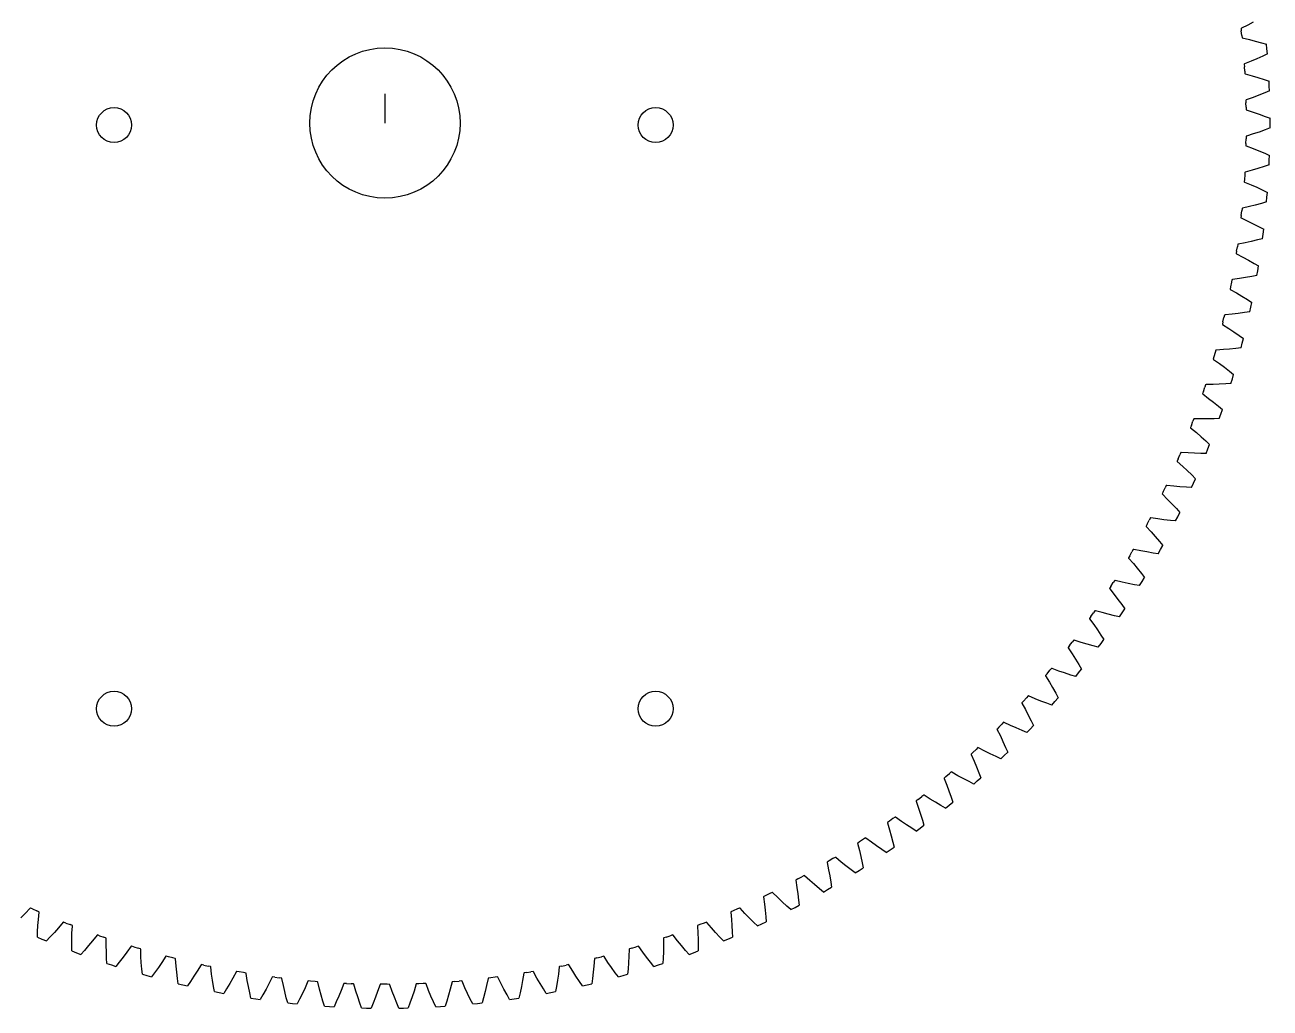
# Model space of a CAD drawing. Header units: millimetres. Extents: x 5 to 262, y 3 to 260.
# Drawn here: x 155 to 261.9, y 30.6 to 115 of the extents above; entities that cross this region are included whole.
import ezdxf

# ---------------------------------------------------------------- set-up
doc = ezdxf.new("R2010")
doc.units = ezdxf.units.MM
doc.layers.get('0').update_dxf_attribs({"lineweight": 25, "true_color": 0xffffff})
doc.layers.add('Interior', color=1, linetype='Continuous', lineweight=25, true_color=0xff0000)

msp = doc.modelspace()

# ---------------------------------------------------------------- linework, layer by layer
for p, q in [((259.47, 114.75), (259.44, 114.72)), ((259.44, 114.72), (259.46, 114.51)), ((259.5, 114.12), (259.46, 114.51)), ((260.02, 115), (259.47, 114.75)), ((260.49, 115.24), (260.02, 115)), ((259.5, 114.12), (259.52, 113.92)), ((259.52, 113.92), (259.53, 113.9)), ((259.53, 113.9), (260.15, 113.76)), ((260.15, 113.76), (260.66, 113.63)), ((260.66, 113.63), (261.2, 113.48)), ((261.2, 113.48), (261.63, 113.35)), ((261.66, 112.95), (261.63, 113.35)), ((261.3, 112.34), (260.79, 112.11)), ((261.7, 112.54), (261.3, 112.34)), ((261.7, 112.54), (261.66, 112.95)), ((259.74, 111.66), (259.71, 111.64)), ((259.71, 111.64), (259.72, 111.42)), ((259.75, 111.04), (259.72, 111.42)), ((260.31, 111.89), (259.74, 111.66)), ((260.79, 112.11), (260.31, 111.89)), ((259.75, 111.04), (259.76, 110.83)), ((259.76, 110.83), (259.78, 110.81)), ((259.78, 110.81), (260.39, 110.64)), ((260.39, 110.64), (260.89, 110.49)), ((260.89, 110.49), (261.42, 110.32)), ((261.42, 110.32), (261.85, 110.18)), ((261.86, 109.77), (261.85, 110.18)), ((185.93, 109.09), (185.93, 106.59)), ((261.47, 109.18), (260.96, 108.97)), ((261.88, 109.36), (261.47, 109.18)), ((261.88, 109.36), (261.86, 109.77)), ((259.89, 108.57), (259.86, 108.54)), ((259.86, 108.54), (259.86, 108.33)), ((259.87, 107.94), (259.86, 108.33)), ((260.47, 108.78), (259.89, 108.57)), ((260.96, 108.97), (260.47, 108.78)), ((259.87, 107.94), (259.87, 107.74)), ((259.87, 107.74), (259.89, 107.72)), ((259.89, 107.72), (260.49, 107.52)), ((260.49, 107.52), (260.99, 107.35)), ((260.99, 107.35), (261.51, 107.16)), ((261.51, 107.16), (261.93, 107)), ((261.93, 106.59), (261.93, 107)), ((261.51, 106.02), (260.99, 105.82)), ((261.93, 106.18), (261.51, 106.02)), ((261.93, 106.18), (261.93, 106.59)), ((259.86, 104.84), (259.85, 104.64)), ((259.86, 104.84), (259.87, 105.23)), ((259.88, 105.45), (259.87, 105.23)), ((259.91, 105.47), (259.88, 105.45)), ((260.49, 105.65), (259.91, 105.47)), ((260.99, 105.82), (260.49, 105.65)), ((259.85, 104.64), (259.87, 104.62)), ((259.87, 104.62), (260.47, 104.4)), ((260.47, 104.4), (260.96, 104.21)), ((260.96, 104.21), (261.47, 103.99)), ((261.47, 103.99), (261.88, 103.81)), ((261.86, 103.4), (261.88, 103.81)), ((260.89, 102.68), (260.39, 102.53)), ((261.42, 102.85), (260.89, 102.68)), ((261.85, 102.99), (261.42, 102.85)), ((261.85, 102.99), (261.86, 103.4)), ((259.72, 101.75), (259.71, 101.55)), ((259.75, 102.14), (259.72, 101.75)), ((259.76, 102.35), (259.75, 102.14)), ((259.8, 102.37), (259.76, 102.35)), ((260.39, 102.53), (259.8, 102.37)), ((259.71, 101.55), (259.72, 101.52)), ((259.72, 101.52), (260.31, 101.28)), ((260.31, 101.28), (260.79, 101.07)), ((260.79, 101.07), (261.3, 100.83)), ((261.3, 100.83), (261.7, 100.63)), ((261.66, 100.23), (261.7, 100.63)), ((260.66, 99.55), (260.15, 99.42)), ((261.2, 99.69), (260.66, 99.55)), ((261.63, 99.82), (261.2, 99.69)), ((261.63, 99.82), (261.66, 100.23)), ((259.46, 98.66), (259.43, 98.46)), ((259.43, 98.46), (259.45, 98.44)), ((259.45, 98.44), (260.02, 98.17)), ((259.46, 98.66), (259.5, 99.05)), ((259.52, 99.26), (259.5, 99.05)), ((259.56, 99.28), (259.52, 99.26)), ((260.15, 99.42), (259.56, 99.28)), ((260.02, 98.17), (260.49, 97.94)), ((260.49, 97.94), (260.99, 97.68)), ((260.99, 97.68), (261.38, 97.47)), ((261.33, 97.06), (261.38, 97.47)), ((259.79, 96.31), (259.19, 96.2)), ((260.3, 96.42), (259.79, 96.31)), ((260.84, 96.55), (260.3, 96.42)), ((261.28, 96.66), (260.84, 96.55)), ((261.28, 96.66), (261.33, 97.06)), ((259.06, 95.59), (259.03, 95.39)), ((259.03, 95.39), (259.04, 95.37)), ((259.04, 95.37), (259.6, 95.07)), ((259.06, 95.59), (259.12, 95.97)), ((259.15, 96.19), (259.12, 95.97)), ((259.19, 96.2), (259.15, 96.19)), ((259.6, 95.07), (260.07, 94.82)), ((260.07, 94.82), (260.55, 94.54)), ((260.55, 94.54), (260.93, 94.32)), ((260.87, 93.91), (260.93, 94.32)), ((258.65, 93.13), (258.61, 92.92)), ((258.69, 93.15), (258.65, 93.13)), ((259.29, 93.23), (258.69, 93.15)), ((259.81, 93.32), (259.29, 93.23)), ((260.36, 93.42), (259.81, 93.32)), ((260.8, 93.51), (260.36, 93.42)), ((260.8, 93.51), (260.87, 93.91)), ((258.53, 92.54), (258.49, 92.34)), ((258.49, 92.34), (258.51, 92.31)), ((258.51, 92.31), (259.06, 92)), ((258.61, 92.92), (258.53, 92.54)), ((259.06, 92), (259.51, 91.73)), ((259.51, 91.73), (259.98, 91.43)), ((259.98, 91.43), (260.35, 91.19)), ((260.27, 90.79), (260.35, 91.19)), ((257.88, 89.51), (257.97, 89.89)), ((258.02, 90.1), (257.97, 89.89)), ((258.06, 90.11), (258.02, 90.1)), ((258.67, 90.17), (258.06, 90.11)), ((259.19, 90.23), (258.67, 90.17)), ((259.74, 90.31), (259.19, 90.23)), ((260.18, 90.38), (259.74, 90.31)), ((260.18, 90.38), (260.27, 90.79)), ((257.88, 89.51), (257.83, 89.31)), ((257.83, 89.31), (257.85, 89.29)), ((257.85, 89.29), (258.38, 88.95)), ((258.38, 88.95), (258.82, 88.66)), ((258.82, 88.66), (259.28, 88.34)), ((259.28, 88.34), (259.64, 88.08)), ((259.44, 87.29), (259.54, 87.69)), ((259.54, 87.69), (259.64, 88.08)), ((257.21, 86.89), (257.1, 86.51)), ((257.27, 87.09), (257.21, 86.89)), ((257.31, 87.1), (257.27, 87.09)), ((257.92, 87.14), (257.31, 87.1)), ((258.44, 87.18), (257.92, 87.14)), ((259, 87.24), (258.44, 87.18)), ((259.44, 87.29), (259, 87.24)), ((257.1, 86.51), (257.05, 86.32)), ((257.05, 86.32), (257.06, 86.29)), ((257.06, 86.29), (257.58, 85.93)), ((257.58, 85.93), (258.01, 85.62)), ((258.01, 85.62), (258.45, 85.29)), ((258.45, 85.29), (258.8, 85.01)), ((258.57, 84.23), (258.69, 84.62)), ((258.69, 84.62), (258.8, 85.01)), ((256.2, 83.55), (256.14, 83.36)), ((256.2, 83.55), (256.32, 83.92)), ((256.39, 84.12), (256.32, 83.92)), ((256.43, 84.13), (256.39, 84.12)), ((257.04, 84.14), (256.43, 84.13)), ((257.57, 84.16), (257.04, 84.14)), ((258.12, 84.19), (257.57, 84.16)), ((258.57, 84.23), (258.12, 84.19)), ((256.14, 83.36), (256.15, 83.33)), ((256.15, 83.33), (256.65, 82.95)), ((256.65, 82.95), (257.07, 82.62)), ((257.07, 82.62), (257.5, 82.27)), ((257.5, 82.27), (257.84, 81.98)), ((257.57, 81.21), (257.7, 81.59)), ((257.7, 81.59), (257.84, 81.98)), ((255.17, 80.63), (255.1, 80.44)), ((255.1, 80.44), (255.11, 80.41)), ((255.11, 80.41), (255.6, 80.01)), ((255.17, 80.63), (255.31, 80.99)), ((255.39, 81.19), (255.31, 80.99)), ((255.43, 81.2), (255.39, 81.19)), ((256.04, 81.18), (255.43, 81.2)), ((256.56, 81.18), (256.04, 81.18)), ((257.12, 81.19), (256.56, 81.18)), ((257.57, 81.21), (257.12, 81.19)), ((255.6, 80.01), (256, 79.66)), ((256, 79.66), (256.42, 79.29)), ((256.42, 79.29), (256.74, 78.99)), ((254.03, 77.75), (254.18, 78.11)), ((254.26, 78.31), (254.18, 78.11)), ((254.3, 78.31), (254.26, 78.31)), ((254.91, 78.27), (254.3, 78.31)), ((255.44, 78.25), (254.91, 78.27)), ((255.99, 78.23), (255.44, 78.25)), ((256.44, 78.23), (255.99, 78.23)), ((256.44, 78.23), (256.59, 78.61)), ((256.59, 78.61), (256.74, 78.99)), ((254.03, 77.75), (253.95, 77.56)), ((253.95, 77.56), (253.95, 77.54)), ((253.95, 77.54), (254.43, 77.11)), ((254.43, 77.11), (254.81, 76.75)), ((254.81, 76.75), (255.21, 76.37)), ((255.21, 76.37), (255.53, 76.05)), ((255.36, 75.67), (255.53, 76.05)), ((252.76, 74.93), (252.67, 74.74)), ((252.76, 74.93), (252.92, 75.27)), ((253.02, 75.47), (252.92, 75.27)), ((253.06, 75.47), (253.02, 75.47)), ((253.67, 75.41), (253.06, 75.47)), ((254.19, 75.36), (253.67, 75.41)), ((254.75, 75.32), (254.19, 75.36)), ((255.19, 75.3), (254.75, 75.32)), ((255.19, 75.3), (255.36, 75.67)), ((252.67, 74.74), (252.68, 74.71)), ((252.68, 74.71), (253.13, 74.27)), ((253.13, 74.27), (253.5, 73.9)), ((253.5, 73.9), (253.88, 73.49)), ((253.82, 72.43), (254, 72.79)), ((253.88, 73.49), (254.19, 73.16)), ((254, 72.79), (254.19, 73.16)), ((251.38, 72.15), (251.28, 71.97)), ((251.28, 71.97), (251.28, 71.95)), ((251.28, 71.95), (251.72, 71.48)), ((251.38, 72.15), (251.55, 72.5)), ((251.66, 72.69), (251.55, 72.5)), ((251.7, 72.69), (251.66, 72.69)), ((252.3, 72.6), (251.7, 72.69)), ((252.82, 72.53), (252.3, 72.6)), ((253.38, 72.47), (252.82, 72.53)), ((253.82, 72.43), (253.38, 72.47)), ((251.72, 71.48), (252.07, 71.09)), ((252.07, 71.09), (252.44, 70.67)), ((252.44, 70.67), (252.73, 70.33)), ((249.88, 69.44), (250.07, 69.78)), ((250.18, 69.96), (250.07, 69.78)), ((250.22, 69.97), (250.18, 69.96)), ((250.82, 69.85), (250.22, 69.97)), ((251.34, 69.76), (250.82, 69.85)), ((251.89, 69.67), (251.34, 69.76)), ((252.33, 69.61), (251.89, 69.67)), ((252.33, 69.61), (252.53, 69.97)), ((252.53, 69.97), (252.73, 70.33)), ((249.88, 69.44), (249.77, 69.27)), ((249.77, 69.27), (249.78, 69.24)), ((249.78, 69.24), (250.19, 68.76)), ((250.19, 68.76), (250.53, 68.36)), ((250.53, 68.36), (250.88, 67.92)), ((250.88, 67.92), (251.15, 67.57)), ((250.94, 67.22), (251.15, 67.57)), ((248.26, 66.8), (248.15, 66.63)), ((248.15, 66.63), (248.16, 66.6)), ((248.16, 66.6), (248.55, 66.1)), ((248.26, 66.8), (248.47, 67.13)), ((248.59, 67.31), (248.47, 67.13)), ((248.63, 67.31), (248.59, 67.31)), ((249.22, 67.16), (248.63, 67.31)), ((249.74, 67.05), (249.22, 67.16)), ((250.28, 66.94), (249.74, 67.05)), ((250.73, 66.87), (250.28, 66.94)), ((250.73, 66.87), (250.94, 67.22)), ((248.55, 66.1), (248.87, 65.68)), ((248.87, 65.68), (249.2, 65.24)), ((249.2, 65.24), (249.46, 64.87)), ((246.54, 64.22), (246.43, 64.06)), ((246.54, 64.22), (246.76, 64.54)), ((246.89, 64.72), (246.76, 64.54)), ((246.93, 64.71), (246.89, 64.72)), ((247.52, 64.55), (246.93, 64.71)), ((248.03, 64.41), (247.52, 64.55)), ((248.57, 64.28), (248.03, 64.41)), ((249, 64.19), (248.57, 64.28)), ((249, 64.19), (249.23, 64.53)), ((249.23, 64.53), (249.46, 64.87)), ((246.43, 64.06), (246.43, 64.03)), ((246.43, 64.03), (246.8, 63.52)), ((246.8, 63.52), (247.1, 63.08)), ((247.1, 63.08), (247.41, 62.62)), ((244.72, 61.72), (244.95, 62.03)), ((245.08, 62.2), (244.95, 62.03)), ((245.12, 62.2), (245.08, 62.2)), ((245.7, 62), (245.12, 62.2)), ((247.41, 62.62), (247.66, 62.25)), ((247.42, 61.91), (247.66, 62.25)), ((244.72, 61.72), (244.59, 61.56)), ((244.59, 61.56), (244.59, 61.53)), ((244.59, 61.53), (244.94, 61)), ((244.94, 61), (245.23, 60.56)), ((246.21, 61.85), (245.7, 62)), ((246.74, 61.7), (246.21, 61.85)), ((247.17, 61.58), (246.74, 61.7)), ((247.17, 61.58), (247.42, 61.91)), ((245.23, 60.56), (245.52, 60.09)), ((245.52, 60.09), (245.74, 59.7)), ((242.66, 59.14), (242.65, 59.12)), ((242.65, 59.12), (242.98, 58.57)), ((242.79, 59.3), (242.66, 59.14)), ((242.79, 59.3), (243.03, 59.6)), ((243.17, 59.76), (243.03, 59.6)), ((243.21, 59.76), (243.17, 59.76)), ((243.78, 59.54), (243.21, 59.76)), ((244.28, 59.37), (243.78, 59.54)), ((244.81, 59.19), (244.28, 59.37)), ((245.24, 59.06), (244.81, 59.19)), ((245.24, 59.06), (245.49, 59.38)), ((245.49, 59.38), (245.74, 59.7)), ((242.98, 58.57), (243.25, 58.12)), ((243.25, 58.12), (243.52, 57.63)), ((240.76, 56.96), (240.62, 56.81)), ((240.62, 56.81), (240.62, 56.78)), ((240.62, 56.78), (240.92, 56.23)), ((241.02, 57.25), (240.76, 56.96)), ((241.16, 57.41), (241.02, 57.25)), ((241.2, 57.4), (241.16, 57.41)), ((241.76, 57.16), (241.2, 57.4)), ((242.25, 56.96), (241.76, 57.16)), ((242.77, 56.77), (242.25, 56.96)), ((243.19, 56.62), (242.77, 56.77)), ((243.19, 56.62), (243.46, 56.93)), ((243.46, 56.93), (243.73, 57.24)), ((243.52, 57.63), (243.73, 57.24)), ((240.92, 56.23), (241.17, 55.76)), ((241.17, 55.76), (241.42, 55.26)), ((238.49, 54.56), (238.48, 54.54)), ((238.48, 54.54), (238.77, 53.97)), ((238.63, 54.71), (238.49, 54.56)), ((238.9, 54.98), (238.63, 54.71)), ((239.05, 55.14), (238.9, 54.98)), ((239.09, 55.13), (239.05, 55.14)), ((239.64, 54.86), (239.09, 55.13)), ((240.12, 54.65), (239.64, 54.86)), ((240.64, 54.43), (240.12, 54.65)), ((241.05, 54.26), (241.33, 54.56)), ((241.33, 54.56), (241.61, 54.86)), ((241.42, 55.26), (241.61, 54.86)), ((238.77, 53.97), (238.99, 53.49)), ((238.99, 53.49), (239.22, 52.98)), ((241.05, 54.26), (240.64, 54.43)), ((236.41, 52.55), (236.26, 52.41)), ((236.26, 52.41), (236.26, 52.38)), ((236.41, 52.55), (236.69, 52.81)), ((236.85, 52.96), (236.69, 52.81)), ((236.89, 52.95), (236.85, 52.96)), ((237.43, 52.66), (236.89, 52.95)), ((237.9, 52.42), (237.43, 52.66)), ((238.4, 52.19), (237.9, 52.42)), ((239.1, 52.29), (239.4, 52.57)), ((239.22, 52.98), (239.4, 52.57)), ((236.26, 52.38), (236.52, 51.8)), ((236.52, 51.8), (236.72, 51.32)), ((238.81, 52), (238.4, 52.19)), ((238.81, 52), (239.1, 52.29)), ((233.95, 50.35), (233.94, 50.32)), ((233.94, 50.32), (234.18, 49.73)), ((234.1, 50.48), (233.95, 50.35)), ((234.1, 50.48), (234.4, 50.73)), ((234.56, 50.87), (234.4, 50.73)), ((234.6, 50.86), (234.56, 50.87)), ((235.13, 50.55), (234.6, 50.86)), ((235.59, 50.3), (235.13, 50.55)), ((236.08, 50.04), (235.59, 50.3)), ((236.72, 51.32), (236.93, 50.8)), ((236.78, 50.11), (237.09, 50.38)), ((236.93, 50.8), (237.09, 50.38)), ((234.18, 49.73), (234.36, 49.24)), ((234.36, 49.24), (234.55, 48.71)), ((236.48, 49.83), (236.08, 50.04)), ((236.48, 49.83), (236.78, 50.11)), ((231.71, 48.51), (231.55, 48.39)), ((231.55, 48.39), (231.55, 48.36)), ((231.55, 48.36), (231.75, 47.76)), ((231.71, 48.51), (232.02, 48.75)), ((232.19, 48.88), (232.02, 48.75)), ((232.22, 48.87), (232.19, 48.88)), ((232.74, 48.54), (232.22, 48.87)), ((233.19, 48.27), (232.74, 48.54)), ((233.67, 47.99), (233.19, 48.27)), ((234.37, 48.03), (234.69, 48.29)), ((234.55, 48.71), (234.69, 48.29)), ((231.75, 47.76), (231.92, 47.26)), ((231.92, 47.26), (232.08, 46.73)), ((234.06, 47.77), (233.67, 47.99)), ((234.06, 47.77), (234.37, 48.03)), ((229.24, 46.65), (229.07, 46.53)), ((229.07, 46.53), (229.07, 46.5)), ((229.07, 46.5), (229.25, 45.89)), ((229.55, 46.87), (229.24, 46.65)), ((229.73, 47), (229.55, 46.87)), ((229.77, 46.98), (229.73, 47)), ((230.27, 46.63), (229.77, 46.98)), ((230.7, 46.34), (230.27, 46.63)), ((231.17, 46.04), (230.7, 46.34)), ((231.55, 45.8), (231.17, 46.04)), ((231.55, 45.8), (231.88, 46.05)), ((231.88, 46.05), (232.21, 46.3)), ((232.08, 46.73), (232.21, 46.3)), ((227.01, 45.1), (226.69, 44.88)), ((227.2, 45.22), (227.01, 45.1)), ((227.23, 45.2), (227.2, 45.22)), ((227.72, 44.83), (227.23, 45.2)), ((229.25, 45.89), (229.39, 45.39)), ((229.39, 45.39), (229.54, 44.85)), ((226.52, 44.77), (226.51, 44.75)), ((226.51, 44.75), (226.67, 44.13)), ((226.69, 44.88), (226.52, 44.77)), ((226.67, 44.13), (226.79, 43.62)), ((228.14, 44.52), (227.72, 44.83)), ((228.6, 44.2), (228.14, 44.52)), ((228.97, 43.95), (228.6, 44.2)), ((228.97, 43.95), (229.3, 44.18)), ((229.3, 44.18), (229.64, 44.41)), ((229.54, 44.85), (229.64, 44.41)), ((223.9, 43.13), (223.89, 43.1)), ((223.89, 43.1), (224.02, 42.48)), ((224.07, 43.23), (223.9, 43.13)), ((224.4, 43.43), (224.07, 43.23)), ((224.59, 43.54), (224.4, 43.43)), ((224.63, 43.52), (224.59, 43.54)), ((225.09, 43.13), (224.63, 43.52)), ((225.51, 42.8), (225.09, 43.13)), ((225.95, 42.46), (225.51, 42.8)), ((226.79, 43.62), (226.91, 43.08)), ((226.91, 43.08), (227, 42.64)), ((221.39, 41.69), (221.73, 41.88)), ((221.92, 41.98), (221.73, 41.88)), ((221.95, 41.96), (221.92, 41.98)), ((222.4, 41.55), (221.95, 41.96)), ((224.02, 42.48), (224.12, 41.96)), ((224.12, 41.96), (224.22, 41.42)), ((226.31, 42.2), (225.95, 42.46)), ((226.31, 42.2), (226.65, 42.42)), ((226.65, 42.42), (227, 42.64)), ((221.21, 41.59), (221.2, 41.57)), ((221.2, 41.57), (221.3, 40.94)), ((221.39, 41.69), (221.21, 41.59)), ((221.3, 40.94), (221.38, 40.42)), ((222.8, 41.2), (222.4, 41.55)), ((223.23, 40.84), (222.8, 41.2)), ((223.58, 40.56), (223.23, 40.84)), ((223.58, 40.56), (223.93, 40.77)), ((223.93, 40.77), (224.28, 40.97)), ((224.22, 41.42), (224.28, 40.97)), ((218.45, 40.17), (218.44, 40.15)), ((218.44, 40.15), (218.52, 39.52)), ((218.64, 40.26), (218.45, 40.17)), ((218.98, 40.43), (218.64, 40.26)), ((219.18, 40.53), (218.98, 40.43)), ((219.21, 40.51), (219.18, 40.53)), ((219.65, 40.08), (219.21, 40.51)), ((220.03, 39.71), (219.65, 40.08)), ((220.44, 39.34), (220.03, 39.71)), ((221.38, 40.42), (221.45, 39.87)), ((221.45, 39.87), (221.5, 39.43)), ((155.03, 38.72), (154.66, 38.35)), ((155.46, 39.19), (155.03, 38.72)), ((155.49, 39.19), (155.46, 39.19)), ((155.68, 39.11), (155.49, 39.19)), ((155.68, 39.11), (156.03, 38.95)), ((156.22, 38.86), (156.03, 38.95)), ((156.18, 38.21), (156.23, 38.82)), ((156.23, 38.82), (156.22, 38.86)), ((215.64, 38.87), (215.63, 38.84)), ((215.63, 38.84), (215.69, 38.21)), ((215.83, 38.95), (215.64, 38.87)), ((216.19, 39.11), (215.83, 38.95)), ((216.38, 39.19), (216.19, 39.11)), ((216.42, 39.17), (216.38, 39.19)), ((216.83, 38.72), (216.42, 39.17)), ((217.2, 38.35), (216.83, 38.72)), ((218.52, 39.52), (218.58, 39)), ((218.58, 39), (218.63, 38.44)), ((220.78, 39.05), (220.44, 39.34)), ((220.78, 39.05), (221.14, 39.23)), ((221.14, 39.23), (221.5, 39.43)), ((156.11, 37.13), (156.14, 37.69)), ((156.14, 37.69), (156.18, 38.21)), ((157.9, 37.49), (157.55, 37.1)), ((158.31, 37.97), (157.9, 37.49)), ((158.34, 37.98), (158.31, 37.97)), ((158.53, 37.9), (158.34, 37.98)), ((158.53, 37.9), (158.89, 37.76)), ((159.09, 37.68), (158.89, 37.76)), ((159.06, 37.03), (159.09, 37.64)), ((159.09, 37.64), (159.09, 37.68)), ((212.78, 37.68), (212.77, 37.66)), ((212.77, 37.66), (212.8, 37.03)), ((212.97, 37.76), (212.78, 37.68)), ((213.33, 37.9), (212.97, 37.76)), ((213.53, 37.98), (213.33, 37.9)), ((213.57, 37.95), (213.53, 37.98)), ((213.96, 37.49), (213.57, 37.95)), ((214.31, 37.1), (213.96, 37.49)), ((215.69, 38.21), (215.72, 37.69)), ((215.72, 37.69), (215.75, 37.13)), ((217.59, 37.95), (217.2, 38.35)), ((217.92, 37.65), (217.59, 37.95)), ((217.92, 37.65), (218.29, 37.82)), ((218.29, 37.82), (218.66, 37.99)), ((218.63, 38.44), (218.66, 37.99)), ((156.1, 36.68), (156.11, 37.13)), ((156.1, 36.68), (156.48, 36.52)), ((156.48, 36.52), (156.86, 36.37)), ((157.17, 36.69), (156.86, 36.37)), ((157.55, 37.1), (157.17, 36.69)), ((159.05, 36.5), (159.06, 37.03)), ((159.05, 35.94), (159.05, 36.5)), ((160.82, 36.38), (160.48, 35.97)), ((161.21, 36.87), (160.82, 36.38)), ((161.24, 36.88), (161.21, 36.87)), ((161.43, 36.81), (161.24, 36.88)), ((161.43, 36.81), (161.79, 36.69)), ((162, 36.61), (161.79, 36.69)), ((162, 36.57), (162, 36.61)), ((162, 35.96), (162, 36.57)), ((209.87, 36.62), (209.86, 36.6)), ((209.86, 36.6), (209.86, 35.96)), ((210.07, 36.69), (209.87, 36.62)), ((210.07, 36.69), (210.43, 36.81)), ((210.64, 36.88), (210.43, 36.81)), ((210.67, 36.86), (210.64, 36.88)), ((211.04, 36.38), (210.67, 36.86)), ((211.38, 35.97), (211.04, 36.38)), ((212.8, 37.03), (212.81, 36.5)), ((212.81, 36.5), (212.81, 35.94)), ((214.69, 36.69), (214.31, 37.1)), ((215, 36.37), (214.69, 36.69)), ((215, 36.37), (215.38, 36.52)), ((215.38, 36.52), (215.76, 36.68)), ((215.75, 37.13), (215.76, 36.68)), ((159.06, 35.5), (159.05, 35.94)), ((159.06, 35.5), (159.44, 35.35)), ((159.44, 35.35), (159.82, 35.21)), ((160.12, 35.55), (159.82, 35.21)), ((160.48, 35.97), (160.12, 35.55)), ((162.01, 35.44), (162, 35.96)), ((162.03, 34.88), (162.01, 35.44)), ((163.78, 35.39), (163.46, 34.96)), ((164.15, 35.9), (163.78, 35.39)), ((164.18, 35.91), (164.15, 35.9)), ((164.37, 35.85), (164.18, 35.91)), ((164.37, 35.85), (164.74, 35.74)), ((164.95, 35.67), (164.74, 35.74)), ((164.96, 35.63), (164.95, 35.67)), ((164.98, 35.02), (164.96, 35.63)), ((206.91, 35.66), (206.88, 35.02)), ((206.92, 35.68), (206.91, 35.66)), ((207.12, 35.74), (206.92, 35.68)), ((207.12, 35.74), (207.49, 35.85)), ((207.7, 35.91), (207.49, 35.85)), ((207.73, 35.88), (207.7, 35.91)), ((208.08, 35.39), (207.73, 35.88)), ((208.4, 34.96), (208.08, 35.39)), ((209.85, 35.44), (209.83, 34.88)), ((209.86, 35.96), (209.85, 35.44)), ((211.74, 35.55), (211.38, 35.97)), ((212.04, 35.21), (211.74, 35.55)), ((212.04, 35.21), (212.42, 35.35)), ((212.42, 35.35), (212.81, 35.5)), ((212.81, 35.94), (212.81, 35.5)), ((162.06, 34.43), (162.03, 34.88)), ((162.06, 34.43), (162.45, 34.31)), ((162.45, 34.31), (162.83, 34.18)), ((163.12, 34.53), (162.83, 34.18)), ((163.46, 34.96), (163.12, 34.53)), ((165.01, 34.5), (164.98, 35.02)), ((165.05, 33.94), (165.01, 34.5)), ((166.78, 34.52), (166.48, 34.09)), ((167.13, 35.05), (166.78, 34.52)), ((167.15, 35.06), (167.13, 35.05)), ((167.35, 35.01), (167.15, 35.06)), ((167.73, 34.91), (167.35, 35.01)), ((167.93, 34.86), (167.73, 34.91)), ((167.95, 34.82), (167.93, 34.86)), ((167.99, 34.21), (167.95, 34.82)), ((170.14, 34.32), (169.81, 33.78)), ((170.17, 34.34), (170.14, 34.32)), ((170.37, 34.29), (170.17, 34.34)), ((170.37, 34.29), (170.74, 34.21)), ((201.12, 34.21), (201.49, 34.29)), ((201.71, 34.33), (201.49, 34.29)), ((201.73, 34.31), (201.71, 34.33)), ((202.05, 33.78), (201.73, 34.31)), ((203.92, 34.84), (203.87, 34.21)), ((203.94, 34.86), (203.92, 34.84)), ((204.13, 34.91), (203.94, 34.86)), ((204.13, 34.91), (204.51, 35.01)), ((204.72, 35.06), (204.51, 35.01)), ((204.75, 35.03), (204.72, 35.06)), ((205.08, 34.52), (204.75, 35.03)), ((205.38, 34.09), (205.08, 34.52)), ((206.85, 34.5), (206.81, 33.94)), ((206.88, 35.02), (206.85, 34.5)), ((208.74, 34.53), (208.4, 34.96)), ((209.03, 34.18), (208.74, 34.53)), ((209.03, 34.18), (209.42, 34.31)), ((209.42, 34.31), (209.8, 34.43)), ((209.83, 34.88), (209.8, 34.43)), ((165.1, 33.5), (165.05, 33.94)), ((165.1, 33.5), (165.49, 33.39)), ((165.49, 33.39), (165.89, 33.28)), ((166.15, 33.63), (165.89, 33.28)), ((166.48, 34.09), (166.15, 33.63)), ((168.05, 33.68), (167.99, 34.21)), ((168.12, 33.13), (168.05, 33.68)), ((169.53, 33.34), (169.23, 32.87)), ((169.81, 33.78), (169.53, 33.34)), ((170.95, 34.16), (170.74, 34.21)), ((170.97, 34.13), (170.95, 34.16)), ((171.04, 33.52), (170.97, 34.13)), ((171.12, 33), (171.04, 33.52)), ((172.88, 33.17), (172.62, 32.71)), ((173.18, 33.73), (172.88, 33.17)), ((173.21, 33.74), (173.18, 33.73)), ((173.41, 33.7), (173.21, 33.74)), ((173.79, 33.64), (173.41, 33.7)), ((174, 33.6), (173.79, 33.64)), ((174.02, 33.56), (174, 33.6)), ((174.11, 32.96), (174.02, 33.56)), ((176.24, 33.26), (175.96, 32.69)), ((176.27, 33.27), (176.24, 33.26)), ((176.47, 33.24), (176.27, 33.27)), ((176.47, 33.24), (176.85, 33.2)), ((177.07, 33.17), (176.85, 33.2)), ((177.08, 33.13), (177.07, 33.17)), ((194.78, 33.15), (194.65, 32.53)), ((194.8, 33.17), (194.78, 33.15)), ((195.01, 33.2), (194.8, 33.17)), ((195.39, 33.24), (195.01, 33.2)), ((195.6, 33.27), (195.39, 33.24)), ((195.63, 33.24), (195.6, 33.27)), ((195.9, 32.69), (195.63, 33.24)), ((197.85, 33.59), (197.75, 32.96)), ((197.87, 33.61), (197.85, 33.59)), ((198.07, 33.64), (197.87, 33.61)), ((198.07, 33.64), (198.45, 33.7)), ((198.67, 33.74), (198.45, 33.7)), ((198.69, 33.71), (198.67, 33.74)), ((198.98, 33.17), (198.69, 33.71)), ((199.25, 32.71), (198.98, 33.17)), ((200.82, 33.52), (200.74, 33)), ((200.9, 34.15), (200.82, 33.52)), ((200.92, 34.17), (200.9, 34.15)), ((201.12, 34.21), (200.92, 34.17)), ((202.33, 33.34), (202.05, 33.78)), ((202.63, 32.87), (202.33, 33.34)), ((203.81, 33.68), (203.75, 33.13)), ((203.87, 34.21), (203.81, 33.68)), ((205.71, 33.63), (205.38, 34.09)), ((205.97, 33.28), (205.71, 33.63)), ((205.97, 33.28), (206.37, 33.39)), ((206.37, 33.39), (206.76, 33.5)), ((206.81, 33.94), (206.76, 33.5)), ((168.18, 32.69), (168.12, 33.13)), ((168.18, 32.69), (168.58, 32.59)), ((168.58, 32.59), (168.97, 32.5)), ((169.23, 32.87), (168.97, 32.5)), ((171.21, 32.45), (171.12, 33)), ((171.29, 32.01), (171.21, 32.45)), ((172.33, 32.24), (172.09, 31.86)), ((172.62, 32.71), (172.33, 32.24)), ((174.21, 32.44), (174.11, 32.96)), ((174.32, 31.9), (174.21, 32.44)), ((175.72, 32.22), (175.45, 31.73)), ((175.96, 32.69), (175.72, 32.22)), ((177.21, 32.53), (177.08, 33.13)), ((177.33, 32.02), (177.21, 32.53)), ((179.07, 32.34), (178.84, 31.86)), ((179.32, 32.92), (179.07, 32.34)), ((179.35, 32.93), (179.32, 32.92)), ((179.55, 32.91), (179.35, 32.93)), ((179.93, 32.88), (179.55, 32.91)), ((180.15, 32.86), (179.93, 32.88)), ((180.17, 32.82), (180.15, 32.86)), ((180.32, 32.23), (180.17, 32.82)), ((180.46, 31.72), (180.32, 32.23)), ((182.18, 32.11), (181.98, 31.63)), ((182.41, 32.7), (182.18, 32.11)), ((182.44, 32.72), (182.41, 32.7)), ((182.64, 32.71), (182.44, 32.72)), ((182.64, 32.71), (183.03, 32.69)), ((183.24, 32.68), (183.03, 32.69)), ((183.26, 32.65), (183.24, 32.68)), ((183.44, 32.06), (183.26, 32.65)), ((185.51, 32.62), (185.3, 32.02)), ((185.53, 32.64), (185.51, 32.62)), ((185.74, 32.64), (185.53, 32.64)), ((186.12, 32.64), (185.74, 32.64)), ((186.34, 32.63), (186.12, 32.64)), ((186.36, 32.6), (186.34, 32.63)), ((186.56, 32.02), (186.36, 32.6)), ((188.61, 32.67), (188.43, 32.06)), ((188.63, 32.69), (188.61, 32.67)), ((188.83, 32.69), (188.63, 32.69)), ((189.22, 32.71), (188.83, 32.69)), ((189.44, 32.72), (189.22, 32.71)), ((189.46, 32.68), (189.44, 32.72)), ((189.68, 32.11), (189.46, 32.68)), ((189.88, 31.63), (189.68, 32.11)), ((191.54, 32.23), (191.4, 31.72)), ((191.7, 32.85), (191.54, 32.23)), ((191.72, 32.86), (191.7, 32.85)), ((191.93, 32.88), (191.72, 32.86)), ((191.93, 32.88), (192.31, 32.91)), ((192.53, 32.93), (192.31, 32.91)), ((192.55, 32.9), (192.53, 32.93)), ((192.8, 32.34), (192.55, 32.9)), ((193.02, 31.86), (192.8, 32.34)), ((194.65, 32.53), (194.53, 32.02)), ((196.14, 32.22), (195.9, 32.69)), ((196.41, 31.73), (196.14, 32.22)), ((197.65, 32.44), (197.54, 31.9)), ((197.75, 32.96), (197.65, 32.44)), ((199.53, 32.24), (199.25, 32.71)), ((199.77, 31.86), (199.53, 32.24)), ((200.65, 32.45), (200.57, 32.01)), ((200.74, 33), (200.65, 32.45)), ((202.89, 32.5), (202.63, 32.87)), ((202.89, 32.5), (203.29, 32.59)), ((203.29, 32.59), (203.68, 32.69)), ((203.75, 33.13), (203.68, 32.69)), ((171.29, 32.01), (171.69, 31.93)), ((171.69, 31.93), (172.09, 31.86)), ((174.42, 31.46), (174.32, 31.9)), ((174.42, 31.46), (174.83, 31.4)), ((174.83, 31.4), (175.23, 31.34)), ((175.45, 31.73), (175.23, 31.34)), ((177.46, 31.48), (177.33, 32.02)), ((177.58, 31.05), (177.46, 31.48)), ((177.58, 31.05), (177.99, 31)), ((178.6, 31.36), (178.39, 30.96)), ((178.84, 31.86), (178.6, 31.36)), ((180.61, 31.19), (180.46, 31.72)), ((180.75, 30.76), (180.61, 31.19)), ((181.75, 31.12), (181.57, 30.71)), ((181.98, 31.63), (181.75, 31.12)), ((183.6, 31.56), (183.44, 32.06)), ((183.78, 31.03), (183.6, 31.56)), ((183.93, 30.61), (183.78, 31.03)), ((184.92, 31.01), (184.75, 30.6)), ((185.12, 31.53), (184.92, 31.01)), ((185.3, 32.02), (185.12, 31.53)), ((186.74, 31.53), (186.56, 32.02)), ((186.94, 31.01), (186.74, 31.53)), ((187.11, 30.6), (186.94, 31.01)), ((188.08, 31.03), (187.93, 30.61)), ((188.27, 31.56), (188.08, 31.03)), ((188.43, 32.06), (188.27, 31.56)), ((190.11, 31.12), (189.88, 31.63)), ((190.29, 30.71), (190.11, 31.12)), ((191.25, 31.19), (191.11, 30.76)), ((191.4, 31.72), (191.25, 31.19)), ((193.26, 31.36), (193.02, 31.86)), ((193.47, 30.96), (193.26, 31.36)), ((193.87, 31), (194.28, 31.05)), ((194.4, 31.48), (194.28, 31.05)), ((194.53, 32.02), (194.4, 31.48)), ((196.63, 31.34), (196.41, 31.73)), ((196.63, 31.34), (197.03, 31.4)), ((197.03, 31.4), (197.44, 31.46)), ((197.54, 31.9), (197.44, 31.46)), ((199.77, 31.86), (200.17, 31.93)), ((200.17, 31.93), (200.57, 32.01)), ((177.99, 31), (178.39, 30.96)), ((180.75, 30.76), (181.16, 30.74)), ((181.16, 30.74), (181.57, 30.71)), ((183.93, 30.61), (184.34, 30.6)), ((184.34, 30.6), (184.75, 30.6)), ((187.11, 30.6), (187.52, 30.6)), ((187.52, 30.6), (187.93, 30.61)), ((190.29, 30.71), (190.7, 30.74)), ((190.7, 30.74), (191.11, 30.76)), ((193.47, 30.96), (193.87, 31))]:
    msp.add_line(p, q)
at = {"layer": 'Interior'}
for centre, radius in [((185.93, 106.59), 6.45), ((162.67, 106.42), 1.5), ((209.17, 106.42), 1.5), ((162.67, 56.3), 1.5), ((209.17, 56.3), 1.5)]:
    msp.add_circle(centre, radius, dxfattribs=at)

doc.saveas('drawing.dxf')
